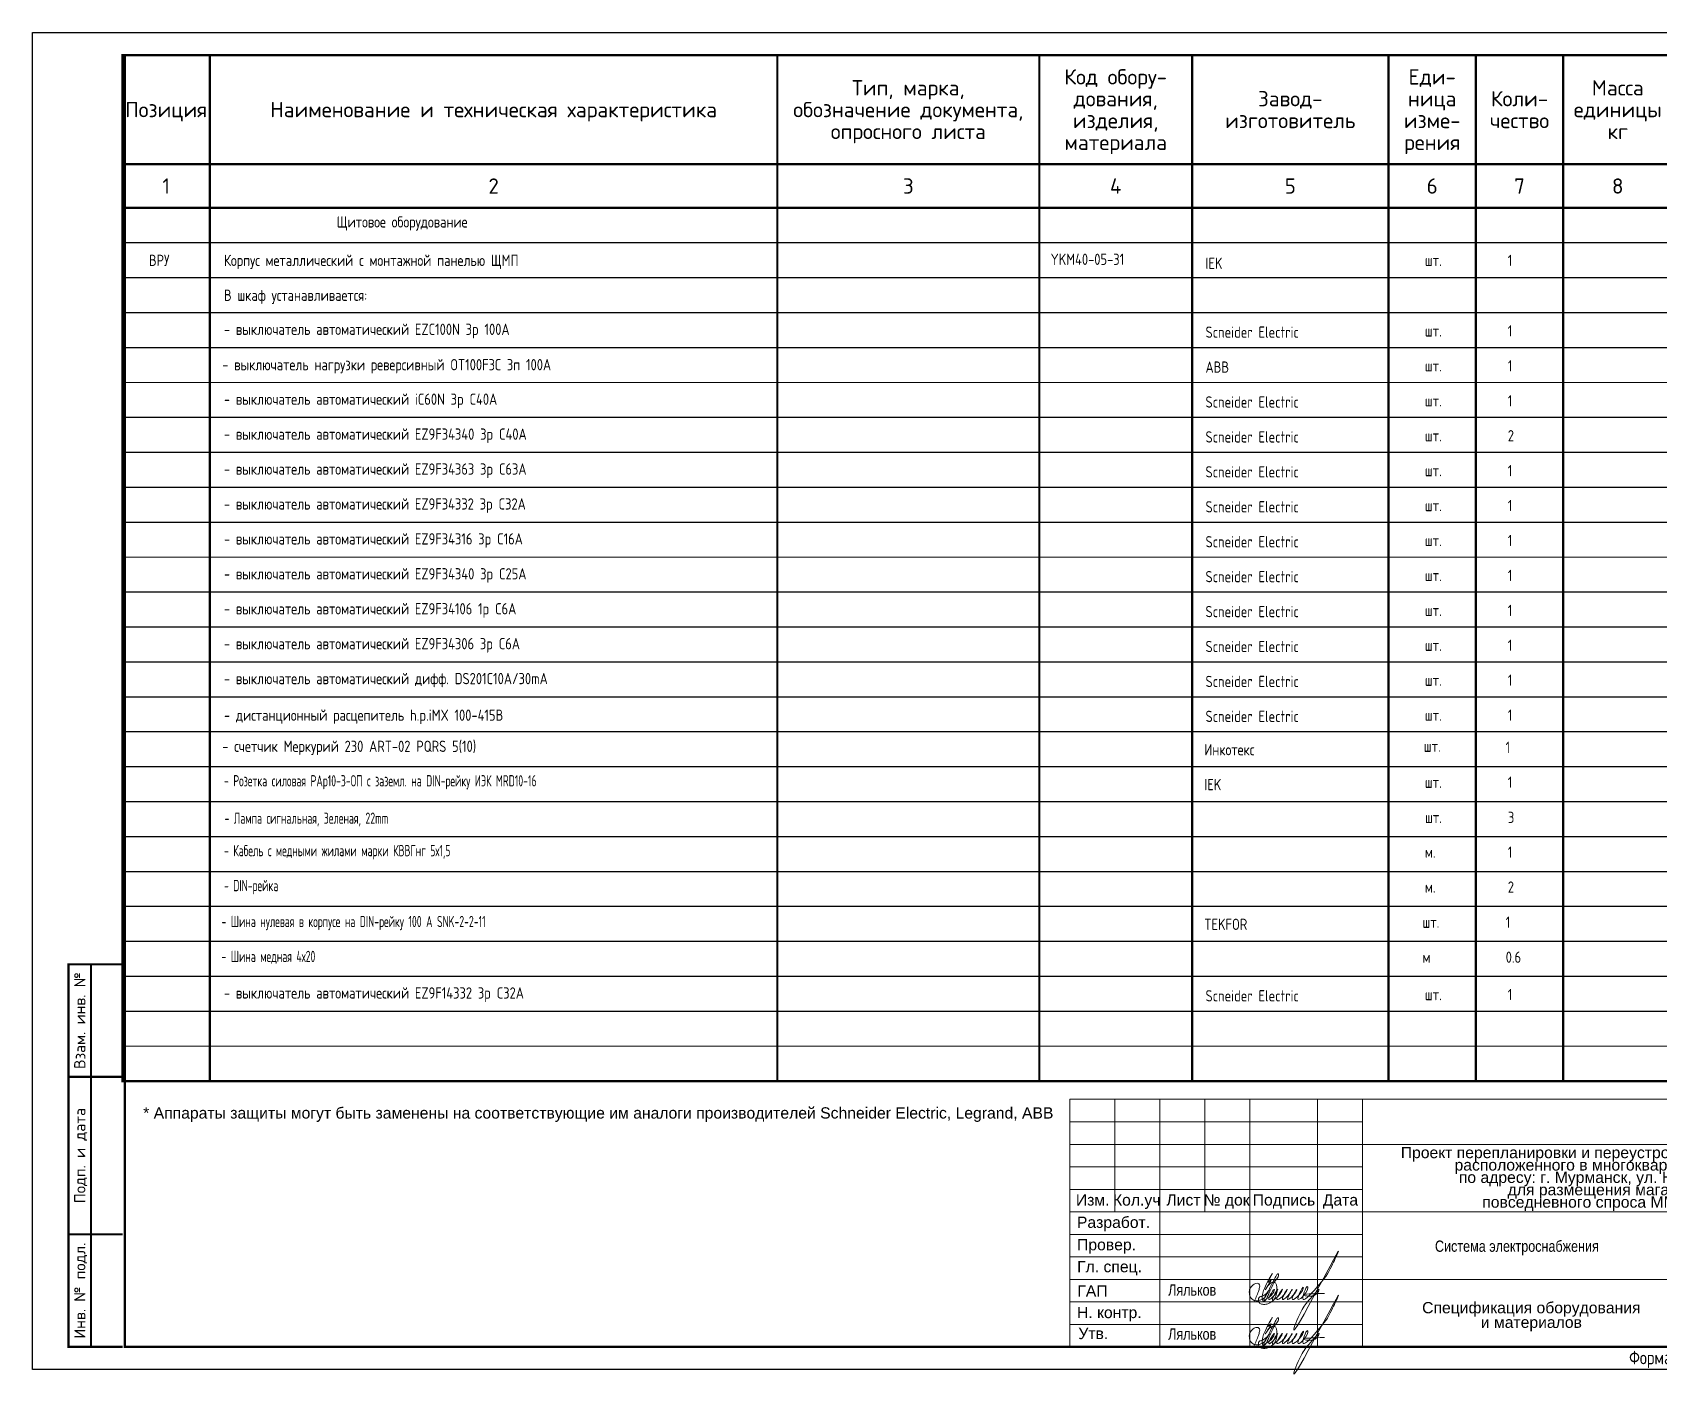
# Model space of a CAD drawing. Header units: metres. Extents: x -472 to 201, y -446 to -235.
# Drawn here: x -173.46 to -137.33, y -445.46 to -415.38 of the extents above; entities that cross this region are included whole.
import ezdxf
from ezdxf.enums import TextEntityAlignment as Align

# ---------------------------------------------------------------- set-up
doc = ezdxf.new("R2010")
doc.units = ezdxf.units.M
doc.header["$MEASUREMENT"] = 0
for name, color, linetype in [('Elproject', 7, 'Continuous'), ('ЭЛЕКТРИК', 7, 'Continuous'), ('ЭО_схема', 250, 'Continuous')]:
    doc.layers.add(name, color=color, linetype=linetype)
doc.styles.add('-ISOCPEUR-', font='isocpeur.ttf')
doc.styles.add('Elproject', font='arial.ttf')
doc.styles.add('Style-Arial', font='arial.ttf')
doc.styles.add('Times', font='CS_Gost2304.shx')

# ---------------------------------------------------------------- blocks, each defined once
blk = doc.blocks.new('*U314')
at = {"const_width": 0.5}
blk.add_lwpolyline([(0, 0), (-395, 0), (-395, -35), (0, -35)], close=True, dxfattribs=at)
for points, const_width in [([(-375, 0), (-375, -35)], 0.5), ([(-245, 0), (-245, -35)], 0.5), ([(-185, 0), (-185, -35)], 0.5), ([(-150, 0), (-150, -35)], 0.5), ([(-105, 0), (-105, -35)], 0.5), ([(-85, 0), (-85, -35)], 0.5), ([(-65, 0), (-65, -35)], 0.5), ([(-40, 0), (-40, -35)], 0.5), ([(-395, -25), (0, -25)], 0.5), ([(0, -35), (0, -235), (-395, -235), (-395, -35)], 0.5), ([(-375, -35), (-375, -235)], 0.5), ([(-245, -35), (-245, -235)], 0.5), ([(-185, -35), (-185, -235)], 0.5), ([(-150, -35), (-150, -235)], 0.5), ([(-105, -35), (-105, -235)], 0.5), ([(-85, -35), (-85, -235)], 0.5), ([(-65, -35), (-65, -235)], 0.5), ([(-40, -35), (-40, -235)], 0.5), ([(0, -43), (-395, -43)], 0.3), ([(0, -51), (-395, -51)], 0.3), ([(0, -59), (-395, -59)], 0.3), ([(0, -67), (-395, -67)], 0.3), ([(0, -75), (-395, -75)], 0.3), ([(0, -83), (-395, -83)], 0.3), ([(0, -91), (-395, -91)], 0.3), ([(0, -99), (-395, -99)], 0.3), ([(0, -107), (-395, -107)], 0.3), ([(0, -115), (-395, -115)], 0.3), ([(0, -123), (-395, -123)], 0.3), ([(0, -131), (-395, -131)], 0.3), ([(0, -139), (-395, -139)], 0.3), ([(0, -147), (-395, -147)], 0.3), ([(0, -155), (-395, -155)], 0.3), ([(0, -163), (-395, -163)], 0.3), ([(0, -171), (-395, -171)], 0.3), ([(0, -179), (-395, -179)], 0.3), ([(0, -187), (-395, -187)], 0.3), ([(0, -195), (-395, -195)], 0.3), ([(0, -203), (-395, -203)], 0.3), ([(0, -211), (-395, -211)], 0.3), ([(0, -219), (-395, -219)], 0.3), ([(0, -227), (-395, -227)], 0.3), ([(0, -235), (-395, -235)], 0.3)]:
    blk.add_lwpolyline(points, dxfattribs=dict(const_width=const_width))
at = {"style": '-ISOCPEUR-'}
for s, p in [('Код обору-', (-167.5, -5)), ('Еди-', (-95, -5)), ('Тип, марка,', (-215, -7.5)), ('Масса', (-52.5, -7.5)), ('Позиция', (-385, -12.5)), ('Наименование и техническая характеристика', (-310, -12.5)), ('обозначение документа,', (-215, -12.5)), ('дования,', (-167.5, -10)), ('Завод-', (-127.5, -10)), ('ница', (-95, -10)), ('Коли-', (-75, -10)), ('Примечания', (-20, -12.5)), ('изделия,', (-167.5, -15)), ('изготовитель', (-127.5, -15)), ('изме-', (-95, -15)), ('чество', (-75, -15)), ('единицы', (-52.5, -12.5)), ('опросного листа', (-215, -17.5)), ('кг', (-52.5, -17.5)), ('материала', (-167.5, -20)), ('рения', (-95, -20)), ('1', (-385, -30)), ('2', (-310, -30)), ('3', (-215, -30)), ('4', (-167.5, -30)), ('5', (-127.5, -30)), ('6', (-95, -30)), ('7', (-75, -30)), ('8', (-52.5, -30)), ('9', (-20, -30))]:
    blk.add_text(s, height=3.5, dxfattribs=at).set_placement(p, align=Align.MIDDLE_CENTER)

msp = doc.modelspace()

# ---------------------------------------------------------------- linework, layer by layer
at = {"color": 5, "linetype": 'Continuous', "lineweight": 0}
for points in [[(-146.32, -443.586), (-146.217, -443.352), (-146.192, -443.258), (-146.192, -443.204), (-146.223, -443.173), (-146.272, -443.173), (-146.35, -443.218), (-146.405, -443.288), (-146.419, -443.328), (-146.419, -443.397), (-146.402, -443.46), (-146.359, -443.521), (-146.31, -443.549), (-146.243, -443.561), (-146.175, -443.542), (-146.117, -443.516), (-146.076, -443.485), (-146.005, -443.361), (-145.939, -443.225), (-145.885, -443.115), (-145.829, -443.017), (-145.792, -442.965), (-145.774, -442.96), (-145.768, -442.985), (-145.779, -443.027), (-145.811, -443.071), (-146.002, -443.44), (-146.063, -443.545), (-146.109, -443.571), (-146.121, -443.55), (-146.127, -443.529), (-146.134, -443.454), (-146.101, -443.33), (-146.006, -443.123), (-145.908, -442.953), (-146.005, -443.151), (-145.942, -443.095), (-146.07, -443.318), (-145.97, -443.187), (-145.896, -443.145), (-145.839, -443.16), (-145.813, -443.22), (-145.805, -443.317), (-145.875, -443.54), (-145.963, -443.604), (-146.028, -443.631), (-146.127, -443.635), (-146.196, -443.605), (-146.208, -443.584), (-146.216, -443.533), (-146.202, -443.482), (-146.126, -443.454), (-145.973, -443.317), (-146.089, -443.544), (-146.029, -443.51), (-145.875, -443.356), (-145.863, -443.311), (-145.988, -443.527), (-145.855, -443.426), (-145.787, -443.303), (-145.904, -443.537), (-145.742, -443.409), (-145.684, -443.303), (-145.807, -443.521), (-145.641, -443.415), (-145.575, -443.303), (-145.684, -443.523), (-145.514, -443.387), (-145.467, -443.303), (-145.569, -443.52), (-145.371, -443.328), (-145.366, -443.316), (-145.465, -443.508), (-145.22, -443.281), (-145.218, -443.271), (-145.342, -443.512), (-145.123, -443.281), (-145.123, -443.252), (-145.232, -443.5), (-144.932, -443.275), (-144.588, -442.782), (-144.453, -442.492), (-145.43, -444.185), (-145.247, -443.753), (-145.022, -443.462), (-144.869, -443.309), (-144.925, -443.405), (-145.195, -443.438), (-144.752, -443.395)], [(-146.32, -444.566), (-146.217, -444.331), (-146.192, -444.237), (-146.192, -444.184), (-146.223, -444.153), (-146.272, -444.153), (-146.35, -444.197), (-146.405, -444.267), (-146.419, -444.307), (-146.419, -444.376), (-146.402, -444.44), (-146.359, -444.5), (-146.31, -444.529), (-146.243, -444.54), (-146.175, -444.522), (-146.117, -444.495), (-146.076, -444.464), (-146.005, -444.34), (-145.939, -444.204), (-145.885, -444.094), (-145.829, -443.997), (-145.792, -443.944), (-145.774, -443.94), (-145.768, -443.965), (-145.779, -444.006), (-145.811, -444.051), (-146.002, -444.419), (-146.063, -444.524), (-146.109, -444.551), (-146.121, -444.53), (-146.127, -444.508), (-146.134, -444.433), (-146.101, -444.309), (-146.006, -444.103), (-145.908, -443.932), (-146.005, -444.13), (-145.942, -444.074), (-146.07, -444.297), (-145.97, -444.167), (-145.896, -444.124), (-145.839, -444.139), (-145.813, -444.199), (-145.805, -444.296), (-145.875, -444.519), (-145.963, -444.583), (-146.028, -444.61), (-146.127, -444.614), (-146.196, -444.585), (-146.208, -444.563), (-146.216, -444.512), (-146.202, -444.461), (-146.126, -444.433), (-145.973, -444.296), (-146.089, -444.524), (-146.029, -444.489), (-145.875, -444.335), (-145.863, -444.29), (-145.988, -444.507), (-145.855, -444.406), (-145.787, -444.283), (-145.904, -444.516), (-145.742, -444.388), (-145.684, -444.283), (-145.807, -444.5), (-145.641, -444.394), (-145.575, -444.283), (-145.684, -444.503), (-145.514, -444.366), (-145.467, -444.283), (-145.569, -444.499), (-145.371, -444.307), (-145.366, -444.295), (-145.465, -444.487), (-145.22, -444.26), (-145.218, -444.251), (-145.342, -444.491), (-145.123, -444.26), (-145.123, -444.231), (-145.232, -444.479), (-144.932, -444.254), (-144.588, -443.761), (-144.453, -443.471), (-145.43, -445.164), (-145.247, -444.732), (-145.022, -444.441), (-144.869, -444.288), (-144.925, -444.385), (-145.195, -444.417), (-144.752, -444.374)]]:
    msp.add_spline(points, degree=3, dxfattribs=at)
at = {"layer": 'ЭО_схема', "color": 7, "linetype": 'Continuous', "lineweight": 13}
for p, q in [((-150.406, -439.083), (-131.906, -439.083)), ((-150.406, -439.083), (-150.406, -444.583)), ((-149.406, -439.083), (-149.406, -441.583)), ((-148.406, -439.083), (-148.406, -444.583)), ((-147.406, -439.083), (-147.406, -441.583)), ((-146.406, -439.083), (-146.406, -444.583)), ((-144.906, -439.083), (-144.906, -444.583)), ((-143.906, -439.083), (-143.906, -444.583)), ((-143.906, -440.083), (-131.906, -440.083)), ((-150.406, -441.083), (-143.906, -441.083)), ((-150.406, -441.583), (-143.906, -441.583)), ((-143.906, -441.583), (-131.906, -441.583)), ((-143.906, -443.083), (-131.906, -443.083))]:
    msp.add_line(p, q, dxfattribs=at)
at = {"layer": 'ЭО_схема', "color": 7, "linetype": 'Continuous', "lineweight": 0}
for p, q in [((-150.406, -439.583), (-143.906, -439.583)), ((-150.406, -440.083), (-143.906, -440.083)), ((-150.406, -440.583), (-143.906, -440.583)), ((-150.406, -442.083), (-143.906, -442.083)), ((-150.406, -442.583), (-143.906, -442.583)), ((-150.406, -443.083), (-143.906, -443.083)), ((-150.406, -443.583), (-143.906, -443.583)), ((-150.406, -444.083), (-143.906, -444.083))]:
    msp.add_line(p, q, dxfattribs=at)
at = {"layer": 'ЭО_схема'}
msp.add_lwpolyline([(-173.456, -445.083), (-173.456, -415.383), (-131.456, -415.383), (-131.456, -445.083), (-173.456, -445.083)], dxfattribs=at)
at = {"layer": 'ЭО_схема', "const_width": 0.05}
for points in [[(-131.906, -444.583), (-171.406, -444.583), (-171.406, -415.883), (-131.906, -415.883), (-131.906, -444.583)], [(-171.456, -444.583), (-172.656, -444.583), (-172.656, -436.083), (-171.456, -436.083)], [(-172.156, -436.083), (-172.156, -444.583)], [(-172.656, -438.583), (-171.456, -438.583)], [(-172.656, -442.083), (-171.456, -442.083)]]:
    msp.add_lwpolyline(points, dxfattribs=at)

# ---------------------------------------------------------------- block references
at = {"layer": 'ЭО_схема', "color": 0, "linetype": 'Continuous', "xscale": 0.097, "yscale": 0.097, "zscale": 0.097}
msp.add_blockref('*U314', (-133.141, -415.883), dxfattribs=at)

# ---------------------------------------------------------------- texts
at = {"color": 7, "lineweight": 13, "style": 'Style-Arial', "width": 0.8}
for p in [(-148.224, -443.194), (-148.224, -444.174)]:
    msp.add_text('Ляльков', height=0.25, dxfattribs=at).set_placement(p, align=Align.TOP_LEFT)
at = {"color": 7, "linetype": 'Continuous', "lineweight": 13, "insert": (-137.812, -440.14), "char_height": 0.25, "attachment_point": 2, "line_spacing_factor": 0.66, "style": 'Style-Arial'}
msp.add_mtext('Проект перепланировки и переустройства нежилого помещения \\Pрасположенного в многоквартирном жилом  доме \\P по адресу: г. Мурманск, ул. Юрия Гагарина, д.49,\\Pдля размещения магазина товаров \\Pповседневного спроса ММ "Контрафагот".', dxfattribs=at)
at = {"color": 7, "linetype": 'Continuous', "lineweight": 0, "insert": (-140.474, -442.383), "char_height": 0.25, "attachment_point": 5, "line_spacing_factor": 0.9, "style": 'Style-Arial'}
msp.add_mtext('{\\W0.8;Система электроснабжения}', dxfattribs=at)
at = {"color": 7, "linetype": 'Continuous', "lineweight": 13, "insert": (-140.153, -443.911), "char_height": 0.25, "width": 4.96324, "attachment_point": 5, "line_spacing_factor": 0.776524, "style": 'Style-Arial'}
msp.add_mtext('Спецификация оборудования и материалов', dxfattribs=at)
at = {"layer": 'Elproject', "style": 'Elproject'}
msp.add_text('* Аппараты защиты могут быть заменены на соответствующие им аналоги производителей Schneider Electric, Legrand, ABB ', height=0.25, dxfattribs=at).set_placement((-170.997, -439.51))
at = {"layer": 'ЭЛЕКТРИК', "color": 0, "linetype": 'Continuous', "style": 'Times'}
msp.add_text('- выключатель нагрузки реверсивный OT100F3С 3п 100А', height=0.25, dxfattribs=at).set_placement((-169.241, -422.887))
at = {"layer": 'ЭО_схема', "linetype": 'Continuous', "lineweight": 30, "style": 'Times'}
msp.add_text('Щитовое оборудование', height=0.25, dxfattribs=at).set_placement((-166.696, -419.715))
at = {"layer": 'ЭО_схема', "color": 0, "linetype": 'Continuous', "style": 'Times'}
for s, p in [('ВРУ', (-170.869, -420.569)), ('шт.', (-142.518, -420.569)), ('1', (-140.676, -420.569)), ('- выключатель автоматический EZC100N 3p 100A', (-169.202, -422.101)), ('шт.', (-142.518, -422.137)), ('шт.', (-142.518, -422.913)), ('- выключатель автоматический iC60N 3p C40A', (-169.202, -423.653)), ('шт.', (-142.518, -423.689)), ('- выключатель автоматический EZ9F34340 3p C40A', (-169.202, -424.429)), ('шт.', (-142.518, -424.465)), ('- выключатель автоматический EZ9F34363 3p C63A', (-169.202, -425.205)), ('шт.', (-142.518, -425.241)), ('- выключатель автоматический EZ9F34332 3p C32A', (-169.202, -425.981)), ('шт.', (-142.518, -426.017)), ('- выключатель автоматический EZ9F34316 3p C16A', (-169.202, -426.757)), ('шт.', (-142.518, -426.793)), ('- выключатель автоматический EZ9F34340 3p C25A', (-169.202, -427.533)), ('шт.', (-142.518, -427.569)), ('- выключатель автоматический EZ9F34106 1p C6A', (-169.202, -428.309)), ('шт.', (-142.518, -428.345)), ('- выключатель автоматический EZ9F34306 3p C6A', (-169.202, -429.085)), ('шт.', (-142.518, -429.121)), ('- выключатель автоматический дифф. DS201C10A/30mA ', (-169.202, -429.861)), ('шт.', (-142.518, -429.897)), ('- дистанционный расцепитель h.p.iMX 100-415B', (-169.202, -430.673)), ('шт.', (-142.518, -430.673)), ('шт.', (-142.518, -430.673)), ('- счетчик Меркурий 230 ART-02 PQRS 5(10)', (-169.24, -431.365)), ('шт.', (-142.543, -431.363)), ('шт.', (-142.518, -432.164)), ('шт.', (-142.516, -432.944)), ('м.', (-142.518, -433.716)), ('м.', (-142.518, -434.492)), ('шт.', (-142.572, -435.273)), ('1', (-140.723, -435.273)), ('м', (-142.572, -436.049)), ('0.6', (-140.723, -436.049)), ('- выключатель автоматический EZ9F14332 3p C32A', (-169.202, -436.845)), ('шт.', (-142.518, -436.881))]:
    msp.add_text(s, height=0.25, dxfattribs=at).set_placement(p)
at = {"layer": 'ЭО_схема', "linetype": 'Continuous', "style": 'Times'}
for s, p in [('Корпус металлический с монтажной панелью ЩМП', (-169.202, -420.569)), ('В шкаф устанавливается:', (-169.202, -421.345))]:
    msp.add_text(s, height=0.25, dxfattribs=at).set_placement(p)
at = {"layer": 'ЭО_схема', "style": 'Times'}
for s, p in [('IEK', (-147.393, -420.635)), ('Scneider Electric', (-147.393, -422.164)), ('ABB', (-147.393, -422.94)), ('Scneider Electric', (-147.393, -423.716)), ('Scneider Electric', (-147.393, -424.492)), ('Scneider Electric', (-147.393, -425.268)), ('Scneider Electric', (-147.393, -426.044)), ('Scneider Electric', (-147.393, -426.82)), ('Scneider Electric', (-147.393, -427.596)), ('Scneider Electric', (-147.393, -428.372)), ('Scneider Electric', (-147.393, -429.148)), ('Scneider Electric', (-147.393, -429.924)), ('Scneider Electric', (-147.393, -430.7)), ('Инкотекс', (-147.418, -431.44)), ('IEK', (-147.418, -432.216)), ('TEKFOR', (-147.418, -435.32)), ('Scneider Electric', (-147.393, -436.908))]:
    msp.add_text(s, height=0.25, dxfattribs=at).set_placement(p)
at = {"layer": 'ЭО_схема', "color": 7, "linetype": 'Continuous', "style": 'Times'}
for s, p in [('1', (-140.676, -422.137)), ('1', (-140.676, -422.913)), ('1', (-140.676, -423.689)), ('2', (-140.676, -424.465)), ('1', (-140.676, -425.241)), ('1', (-140.676, -426.017)), ('1', (-140.676, -426.793)), ('1', (-140.676, -427.569)), ('1', (-140.676, -428.345)), ('1', (-140.676, -429.121)), ('1', (-140.676, -429.897)), ('1', (-140.676, -430.673)), ('1', (-140.676, -430.673)), ('1', (-140.726, -431.388)), ('1', (-140.676, -432.164)), ('3', (-140.673, -432.944)), ('1', (-140.676, -433.716)), ('2', (-140.676, -434.492)), ('1', (-140.676, -436.881))]:
    msp.add_text(s, height=0.25, dxfattribs=at).set_placement(p)
at = {"layer": 'ЭО_схема', "color": 0, "linetype": 'Continuous', "style": 'Times', "width": 0.78}
for s, p in [('- Розетка силовая РАр10-3-ОП с заземл. на DIN-рейку ИЭК MRD10-16', (-169.202, -432.131)), ('- Лампа сигнальная, Зеленая, 22mm ', (-169.189, -432.962)), ('- Кабель с медными жилами марки КВВГнг 5х1,5', (-169.202, -433.683)), ('- DIN-рейка ', (-169.202, -434.459)), ('- Шина нулевая в корпусе на DIN-рейку 100 А SNK-2-2-11', (-169.256, -435.257)), ('- Шина медная 4х20', (-169.256, -436.033))]:
    msp.add_text(s, height=0.25, dxfattribs=at).set_placement(p)
at = {"layer": 'ЭО_схема', "style": '-ISOCPEUR-'}
for s, p in [('Взам. инв. №', (-172.406, -437.333)), ('Подп. и дата', (-172.406, -440.333)), ('Инв. № подл.', (-172.406, -443.333))]:
    msp.add_text(s, height=0.25, rotation=90, dxfattribs=at).set_placement(p, align=Align.MIDDLE_CENTER)
at = {"layer": 'ЭО_схема', "color": 7, "linetype": 'Continuous', "lineweight": 0, "style": 'Style-Arial'}
for s, p in [('Изм.', (-149.899, -441.318)), ('Кол.уч', (-148.922, -441.318)), ('Лист', (-147.883, -441.318)), ('№ док', (-146.924, -441.318)), ('Подпись', (-145.65, -441.318)), ('Дата', (-144.395, -441.318)), ('Разработ.', (-149.437, -441.814)), ('Провер.', (-149.592, -442.311)), ('Гл. спец.', (-149.525, -442.799)), ('ГАП', (-149.905, -443.34)), ('Н. контр.', (-149.53, -443.818)), ('Утв.', (-149.886, -444.284))]:
    msp.add_text(s, height=0.25, dxfattribs=at).set_placement(p, align=Align.MIDDLE_CENTER)
at = {"layer": 'ЭО_схема', "lineweight": 25, "style": 'Times'}
msp.add_text('Формат А', height=0.3, dxfattribs=at).set_placement((-137.98, -444.97))
at = {"layer": 'ЭО_схема', "color": 7, "insert": (-150.835, -420.296), "char_height": 0.25, "width": 9.31382, "attachment_point": 1, "style": 'Times'}
msp.add_mtext('YKM40-05-31', dxfattribs=at)

doc.saveas('drawing.dxf')
